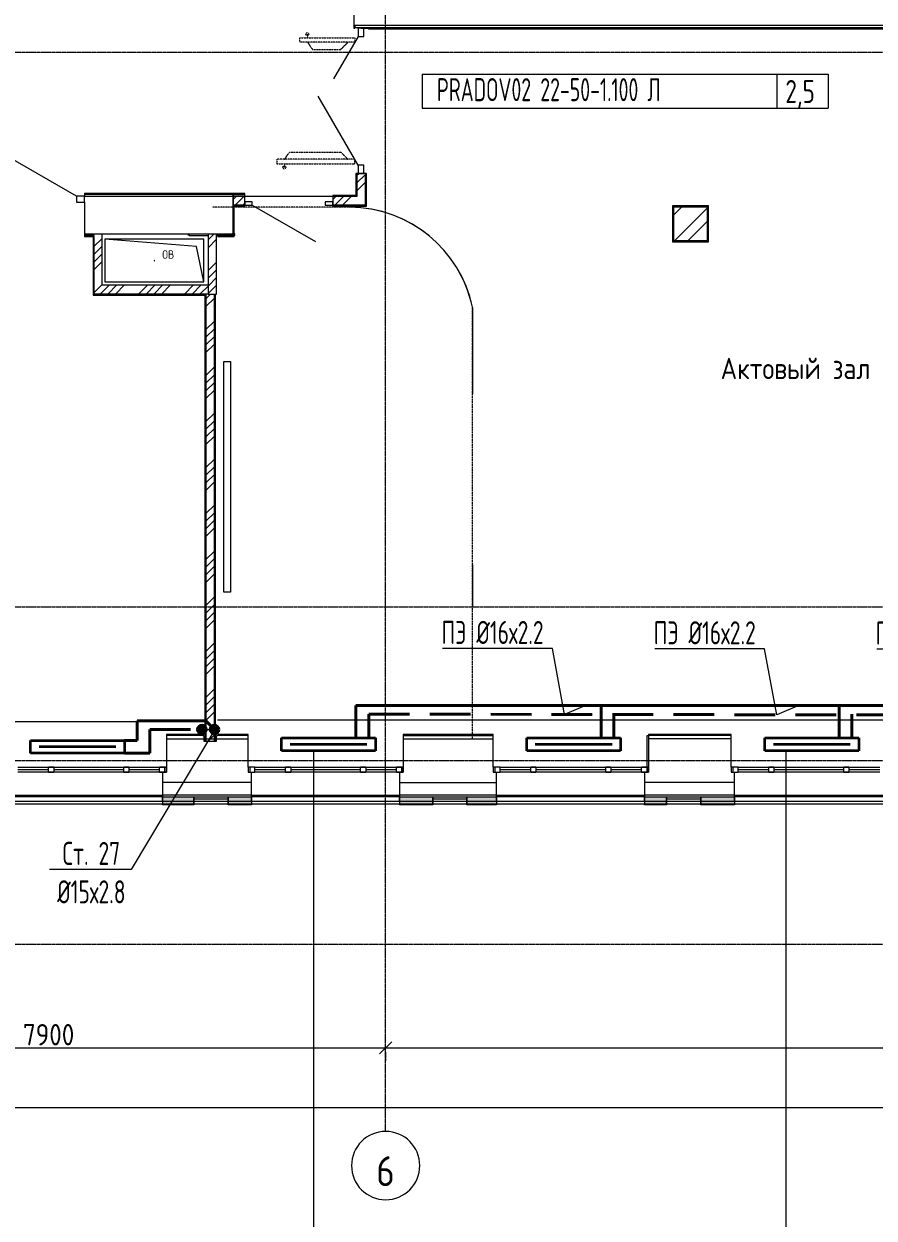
# Model space of a CAD drawing. Header units: millimetres. Extents: x -3929 to 624051, y 52832 to 514950.
# Drawn here: x 184859 to 194823, y 407004 to 420997 of the extents above; entities that cross this region are included whole.
import ezdxf
from ezdxf import colors
from ezdxf.entities.mleader import LeaderData, LeaderLine
from ezdxf.enums import TextEntityAlignment as Align
from ezdxf.math import Vec2, Vec3

# ---------------------------------------------------------------- set-up
doc = ezdxf.new("R2010")
doc.units = ezdxf.units.MM
for name, pattern in [('ADSK_Линия сетки', [25, 20, -2.5, 0, -2.5]), ('ADSK_Штриховая_ш2 п1', [3, 2, -1]), ('ADSK_Штриховая_ш3 п1_5', [4.5, 3, -1.5]), ('Hidden', [7.14375, 4.7625, -2.38125])]:
    doc.linetypes.add(name, pattern=pattern)
for name, color, linetype, lineweight in [('_ Окна', 7, 'Continuous', 9), ('Аннотация', 7, 'Continuous', 18), ('Двери', 7, 'Continuous', 9), ('Марки помещений', 7, 'Continuous', 20), ('Несущие колонны', 7, 'Continuous', 18), ('Обобщенные модели', 7, 'Continuous', 18), ('ОВ-О-Оборудование', 32, 'Continuous', 35), ('ОВ-ТЕКСТ', 7, 'Continuous', 25), ('Ограждение', 7, 'Continuous', 9), ('Окна', 7, 'Continuous', 9), ('Оси', 253, 'Continuous', 9), ('Перекрытие', 7, 'Continuous', 18), ('Размеры', 7, 'Continuous', 9), ('Стены наружные', 7, 'Continuous', 18), ('Стены несущие', 7, 'Continuous', 30), ('Стены отделка', 7, 'Continuous', 30), ('Стены перегородки', 7, 'Continuous', 30), ('Стены штриховка', 7, 'Continuous', 9)]:
    doc.layers.add(name, color=color, linetype=linetype, lineweight=lineweight)
doc.layers.add('Линии', color=7, linetype='Continuous', lineweight=9, true_color=0x00a600)
for name, color, linetype in [('ПРИБОРЫ', 3, 'Continuous'), ('статистика приборов', 252, 'Continuous'), ('стояки', 7, 'Continuous')]:
    doc.layers.add(name, color=color, linetype=linetype)
doc.layers.add('т11.1', color=1, linetype='Continuous', true_color=0xff0000)
doc.layers.add('т21.1', color=5, linetype='Continuous', true_color=0x0000ff)
doc.styles.add('GOST Common', font='GOST_Common.ttf', dxfattribs={"width": 0.9, "height": 350})
doc.styles.add('GOST Common_1', font='GOST_Common.ttf', dxfattribs={"width": 0.9, "height": 250})
doc.styles.add('GOST Common_2', font='GOST_Common.ttf', dxfattribs={"width": 0.9, "height": 250})
doc.styles.add('GOST Common_4', font='GOST_Common.ttf', dxfattribs={"width": 0.9, "height": 200})
doc.styles.add('СТИЛЬ', font='simplex.shx', dxfattribs={"width": 0.65})

# ---------------------------------------------------------------- blocks, each defined once
blk = doc.blocks.new('*U2934')
at = {"layer": 'ОВ-О-Оборудование', "color": 32, "ltscale": 0.1, "true_color": 0xcd6928}
for p, q in [((550, 75), (-550, 75)), ((-550, 75), (-550, -75)), ((-450, 0), (450, 0)), ((550, -75), (550, 75)), ((-550, -75), (550, -75))]:
    blk.add_line(p, q, dxfattribs=at)
blk = doc.blocks.new('_Oblique')
at = {"color": 0, "linetype": 'ByBlock', "lineweight": -2}
blk.add_line((-0.5, -0.5), (0.5, 0.5), dxfattribs=at)
blk = doc.blocks.new('4 этаж')
at = {"layer": 'Ограждение', "lineweight": 0, "transparency": 33554432}
for points in [[(377223, 1636), (377591, 1636), (377591, 1722), (377223, 1722), (377223, 1638)], [(377591, 1722), (377591, 1723), (377285, 1722)], [(377991, 1636), (378265, 1636), (378265, 1722), (377991, 1722), (377991, 1638)], [(380000, 1636), (380391, 1636), (380391, 1722), (380000, 1722), (380000, 1638)], [(380824, 1636), (381138, 1636), (381138, 1722), (380791, 1722), (380791, 1636)], [(382872, 1636), (383131, 1636), (383131, 1722), (382872, 1722), (382872, 1638)], [(383928, 1636), (383928, 1722), (383531, 1722), (383531, 1636), (383910, 1636)], [(380791, 1630), (381138, 1630), (381138, 1632), (380791, 1632)], [(383531, 1630), (383928, 1630), (383928, 1632), (383531, 1632)]]:
    blk.add_hatch(color=253, dxfattribs=at).paths.add_polyline_path(points)
h = blk.add_hatch(color=253, dxfattribs=at)
h.paths.add_polyline_path([(377223, 1630), (377591, 1630), (377591, 1632), (377223, 1632)])
h.paths.add_polyline_path([(377591, 1634), (377591, 1635), (377223, 1634)])
h = blk.add_hatch(color=253, dxfattribs=at)
h.paths.add_polyline_path([(377991, 1630), (378265, 1630), (378265, 1632), (377991, 1632)])
h.paths.add_polyline_path([(378265, 1634), (378265, 1635), (377991, 1634)])
h = blk.add_hatch(color=253, dxfattribs=at)
h.paths.add_polyline_path([(380000, 1630), (380391, 1630), (380391, 1632), (380000, 1632)])
h.paths.add_polyline_path([(380391, 1634), (380391, 1635), (380000, 1634)])
h = blk.add_hatch(color=253, dxfattribs=at)
h.paths.add_polyline_path([(382872, 1630), (383131, 1630), (383131, 1632), (382872, 1632)])
h.paths.add_polyline_path([(383131, 1634), (383131, 1635), (382872, 1634)])
at = {"layer": '_ Окна', "color": 253, "lineweight": 0}
for p, q in [((375888, 2043), (375528, 2043)), ((375888, 2013), (375888, 2073)), ((375888, 2073), (375948, 2073)), ((375948, 2013), (375888, 2013)), ((375948, 2073), (375948, 2013)), ((376768, 2043), (375948, 2043)), ((376768, 2013), (376768, 2073)), ((376768, 2073), (376828, 2073)), ((376828, 2013), (376768, 2013)), ((376828, 2073), (376828, 2013)), ((377188, 2043), (376828, 2043)), ((377188, 2013), (377188, 2073)), ((377188, 2073), (377268, 2073)), ((377268, 2013), (377188, 2013)), ((377248, 2073), (377248, 2013)), ((377268, 2073), (377268, 2013)), ((378305, 2073), (378225, 2073)), ((378225, 2073), (378225, 2013)), ((378225, 2013), (378305, 2013)), ((378245, 2073), (378245, 2013)), ((378305, 2013), (378305, 2073)), ((378665, 2043), (378305, 2043)), ((378665, 2013), (378665, 2073)), ((378665, 2073), (378725, 2073)), ((378725, 2013), (378665, 2013)), ((378725, 2073), (378725, 2013)), ((379545, 2043), (378725, 2043)), ((379545, 2013), (379545, 2073)), ((379545, 2073), (379605, 2073)), ((379605, 2013), (379545, 2013)), ((379605, 2073), (379605, 2013)), ((379965, 2043), (379605, 2043)), ((379965, 2013), (379965, 2073)), ((379965, 2073), (380045, 2073)), ((380045, 2013), (379965, 2013)), ((380025, 2073), (380025, 2013)), ((380045, 2073), (380045, 2013)), ((381178, 2073), (381098, 2073)), ((381098, 2073), (381098, 2013)), ((381098, 2013), (381178, 2013)), ((381118, 2073), (381118, 2013)), ((381178, 2013), (381178, 2073)), ((381538, 2043), (381178, 2043)), ((381538, 2013), (381538, 2073)), ((381538, 2073), (381598, 2073)), ((381598, 2013), (381538, 2013)), ((381598, 2073), (381598, 2013)), ((382418, 2043), (381598, 2043)), ((382418, 2013), (382418, 2073)), ((382418, 2073), (382478, 2073)), ((382478, 2013), (382418, 2013)), ((382478, 2073), (382478, 2013)), ((382838, 2043), (382478, 2043)), ((382838, 2013), (382838, 2073)), ((382838, 2073), (382918, 2073)), ((382918, 2013), (382838, 2013)), ((382898, 2073), (382898, 2013)), ((382918, 2073), (382918, 2013)), ((383968, 2073), (383888, 2073)), ((383888, 2073), (383888, 2013)), ((383888, 2013), (383968, 2013)), ((383908, 2073), (383908, 2013)), ((383968, 2013), (383968, 2073)), ((384328, 2043), (383968, 2043)), ((384328, 2013), (384328, 2073)), ((384328, 2073), (384388, 2073)), ((384388, 2013), (384328, 2013)), ((384388, 2073), (384388, 2013)), ((385208, 2043), (384388, 2043)), ((385208, 2013), (385208, 2073)), ((385208, 2073), (385268, 2073)), ((385268, 2013), (385208, 2013)), ((385268, 2073), (385268, 2013)), ((385628, 2043), (385268, 2043))]:
    blk.add_line(p, q, dxfattribs=at)
at = {"layer": 'Двери', "color": 253, "lineweight": 0}
for p, q in [((379514, 10635), (379226, 10137)), ((379584, 10730), (379514, 10730)), ((379514, 10730), (379514, 10635)), ((379514, 10635), (379584, 10635)), ((379584, 10635), (379584, 10730)), ((379514, 9125), (379046, 9934)), ((376213, 8763), (375420, 9221)), ((379584, 9125), (379514, 9125)), ((379514, 9125), (379514, 9030)), ((379584, 9030), (379584, 9125)), ((379514, 9030), (379584, 9030)), ((376213, 8763), (376213, 8693)), ((376308, 8763), (376213, 8763)), ((376213, 8693), (376308, 8693)), ((376308, 8693), (376308, 8763)), ((378274, 8698), (378187, 8698)), ((378187, 8698), (378187, 8658)), ((378274, 8658), (378274, 8698)), ((379217, 8698), (379130, 8698)), ((379130, 8698), (379130, 8658)), ((379217, 8658), (379217, 8698)), ((378187, 8658), (378274, 8658)), ((378274, 8658), (379016, 8230)), ((379130, 8658), (379217, 8658))]:
    blk.add_line(p, q, dxfattribs=at)
at = {"layer": 'Линии', "color": 253, "linetype": 'ADSK_Штриховая_ш3 п1_5', "lineweight": 0}
for p, q in [((378926, 10618), (378920, 10662)), ((378834, 10565), (378833, 10618)), ((378833, 10618), (379476, 10618)), ((379477, 10565), (378834, 10565)), ((378923, 10565), (378982, 10480)), ((379310, 10480), (379395, 10565)), ((379476, 10618), (379477, 10565)), ((378982, 10480), (379310, 10480)), ((378653, 9195), (378712, 9280)), ((378712, 9280), (379310, 9280)), ((379310, 9280), (379395, 9195)), ((378564, 9195), (378563, 9142)), ((378563, 9142), (379476, 9142)), ((379477, 9195), (378564, 9195)), ((378655, 9142), (378650, 9097)), ((379476, 9142), (379477, 9195)), ((379417, 8633), (377809, 8633)), ((380856, 2403), (380856, 7461))]:
    blk.add_line(p, q, dxfattribs=at)
at = {"layer": 'Линии', "color": 253, "lineweight": 0}
for p, q in [((377941, 6824), (378021, 6824)), ((377941, 4124), (377941, 6824)), ((378021, 6824), (378021, 4124)), ((378021, 4124), (377941, 4124))]:
    blk.add_line(p, q, dxfattribs=at)
at = {"layer": 'Линии', "color": 253, "linetype": 'ADSK_Штриховая_ш3 п1_5', "lineweight": 0}
for centre in [(378920, 10662), (378650, 9097)]:
    blk.add_circle(centre, 17, dxfattribs=at)
at = {"layer": 'Несущие колонны', "color": 253, "lineweight": 0}
for p, q in [((383211, 8638), (383611, 8638)), ((383211, 8238), (383211, 8638)), ((383611, 8638), (383211, 8638)), ((383211, 8638), (383211, 8238)), ((383611, 8238), (383611, 8638)), ((383611, 8238), (383211, 8238)), ((383211, 8238), (383611, 8238))]:
    blk.add_line(p, q, dxfattribs=at)
at = {"layer": 'Несущие колонны', "color": 253, "linetype": 'Continuous', "lineweight": 0}
for p, q in [((383211, 8541), (383308, 8638)), ((383222, 8238), (383611, 8627)), ((383379, 8238), (383611, 8470))]:
    blk.add_line(p, q, dxfattribs=at)
at = {"layer": 'Обобщенные модели', "color": 253, "lineweight": 0}
for p, q in [((376546, 8258), (376546, 7758)), ((377706, 8258), (376546, 8258)), ((377623, 8174), (376546, 8258)), ((376546, 8258), (376546, 7758)), ((377706, 8258), (376546, 8258)), ((377706, 7758), (377706, 8258)), ((377706, 7758), (377706, 8258)), ((377706, 7758), (377623, 8174)), ((376546, 7758), (377706, 7758)), ((376546, 7758), (377706, 7758))]:
    blk.add_line(p, q, dxfattribs=at)
for start, end in [(0, 180), (60, 180), (180, 0), (180, 285), (15, 30)]:
    blk.add_arc((377126, 8008), 2.5, start, end, dxfattribs=at)
at = {"layer": 'Ограждение', "color": 253, "lineweight": 0}
for p, q in [((377223, 1722), (377223, 1723)), ((377223, 1722), (377223, 1673)), ((377223, 1673), (377223, 1722)), ((377591, 1722), (377223, 1722)), ((377591, 1722), (377223, 1722)), ((377591, 1703), (377591, 1722)), ((377591, 1703), (377591, 1630)), ((377591, 1632), (377591, 1703)), ((377991, 1722), (377991, 1703)), ((378265, 1722), (377991, 1722)), ((378265, 1722), (377991, 1722)), ((377991, 1703), (377991, 1632)), ((377991, 1630), (377991, 1703)), ((378254, 1723), (378265, 1723)), ((378265, 1723), (378265, 1722)), ((378265, 1722), (378265, 1673)), ((378265, 1673), (378265, 1722)), ((380000, 1722), (380000, 1723)), ((380000, 1723), (380014, 1723)), ((380000, 1722), (380000, 1673)), ((380000, 1673), (380000, 1722)), ((380391, 1722), (380000, 1722)), ((380391, 1722), (380000, 1722)), ((380391, 1703), (380391, 1722)), ((380391, 1703), (380391, 1630)), ((380391, 1632), (380391, 1703)), ((380791, 1722), (380791, 1703)), ((381138, 1722), (380791, 1722)), ((381138, 1722), (380791, 1722)), ((380791, 1703), (380791, 1632)), ((380791, 1630), (380791, 1703)), ((381138, 1723), (381138, 1722)), ((381138, 1722), (381138, 1673)), ((381138, 1673), (381138, 1722)), ((382872, 1722), (382872, 1723)), ((382872, 1722), (382872, 1673)), ((382872, 1673), (382872, 1722)), ((383131, 1722), (382872, 1722)), ((383131, 1722), (382872, 1722)), ((383131, 1703), (383131, 1722)), ((383131, 1703), (383131, 1630)), ((383131, 1632), (383131, 1703)), ((383531, 1722), (383531, 1703)), ((383928, 1722), (383531, 1722)), ((383928, 1722), (383531, 1722)), ((383531, 1703), (383531, 1632)), ((383531, 1630), (383531, 1703)), ((383917, 1723), (383928, 1723)), ((383928, 1723), (383928, 1722)), ((383928, 1722), (383928, 1673)), ((383928, 1673), (383928, 1722)), ((377223, 1638), (377223, 1632)), ((377223, 1630), (377223, 1638)), ((377223, 1632), (377223, 1636)), ((377223, 1636), (377223, 1635)), ((377591, 1636), (377223, 1636)), ((377223, 1635), (377223, 1632)), ((377223, 1632), (377223, 1635)), ((377223, 1635), (377223, 1632)), ((377591, 1635), (377223, 1635)), ((377223, 1632), (377223, 1634)), ((377223, 1634), (377223, 1634)), ((377223, 1634), (377223, 1632)), ((377591, 1634), (377223, 1634)), ((377591, 1634), (377223, 1634)), ((377223, 1632), (377223, 1632)), ((377223, 1630), (377223, 1632)), ((377223, 1632), (377223, 1630)), ((377591, 1632), (377223, 1632)), ((377591, 1632), (377223, 1632)), ((377591, 1632), (377223, 1632)), ((377223, 1631), (377223, 1630)), ((377591, 1631), (377223, 1631)), ((377591, 1630), (377223, 1630)), ((377591, 1630), (377223, 1630)), ((377591, 1635), (377591, 1636)), ((377591, 1636), (377591, 1632)), ((377591, 1632), (377591, 1635)), ((377591, 1635), (377591, 1632)), ((377591, 1632), (377591, 1635)), ((377591, 1632), (377591, 1634)), ((377591, 1634), (377591, 1634)), ((377591, 1634), (377591, 1632)), ((377591, 1630), (377591, 1632)), ((377591, 1632), (377591, 1630)), ((377591, 1632), (377591, 1632)), ((377591, 1630), (377591, 1631)), ((377991, 1632), (377991, 1636)), ((377991, 1636), (377991, 1635)), ((378265, 1636), (377991, 1636)), ((377991, 1635), (377991, 1632)), ((377991, 1632), (377991, 1635)), ((377991, 1635), (377991, 1632)), ((378265, 1635), (377991, 1635)), ((377991, 1632), (377991, 1634)), ((377991, 1634), (377991, 1634)), ((377991, 1634), (377991, 1632)), ((378265, 1634), (377991, 1634)), ((378265, 1634), (377991, 1634)), ((377991, 1632), (377991, 1632)), ((377991, 1630), (377991, 1632)), ((377991, 1632), (377991, 1630)), ((378265, 1632), (377991, 1632)), ((378265, 1632), (377991, 1632)), ((378265, 1632), (377991, 1632)), ((377991, 1631), (377991, 1630)), ((378265, 1631), (377991, 1631)), ((378265, 1630), (377991, 1630)), ((378265, 1630), (377991, 1630)), ((378265, 1638), (378265, 1630)), ((378265, 1632), (378265, 1638)), ((378265, 1635), (378265, 1636)), ((378265, 1636), (378265, 1632)), ((378265, 1632), (378265, 1635)), ((378265, 1635), (378265, 1632)), ((378265, 1632), (378265, 1635)), ((378265, 1632), (378265, 1634)), ((378265, 1634), (378265, 1634)), ((378265, 1634), (378265, 1632)), ((378265, 1630), (378265, 1632)), ((378265, 1632), (378265, 1630)), ((378265, 1632), (378265, 1632)), ((378265, 1630), (378265, 1631)), ((380000, 1638), (380000, 1632)), ((380000, 1630), (380000, 1638)), ((380000, 1632), (380000, 1636)), ((380000, 1636), (380000, 1635)), ((380391, 1636), (380000, 1636)), ((380000, 1635), (380000, 1632)), ((380000, 1632), (380000, 1635)), ((380000, 1635), (380000, 1632)), ((380391, 1635), (380000, 1635)), ((380000, 1632), (380000, 1634)), ((380000, 1634), (380000, 1634)), ((380000, 1634), (380000, 1632)), ((380391, 1634), (380000, 1634)), ((380391, 1634), (380000, 1634)), ((380000, 1632), (380000, 1632)), ((380000, 1630), (380000, 1632)), ((380000, 1632), (380000, 1630)), ((380391, 1632), (380000, 1632)), ((380391, 1632), (380000, 1632)), ((380391, 1632), (380000, 1632)), ((380000, 1631), (380000, 1630)), ((380391, 1631), (380000, 1631)), ((380391, 1630), (380000, 1630)), ((380391, 1630), (380000, 1630)), ((380391, 1635), (380391, 1636)), ((380391, 1636), (380391, 1632)), ((380391, 1632), (380391, 1635)), ((380391, 1635), (380391, 1632)), ((380391, 1632), (380391, 1635)), ((380391, 1632), (380391, 1634)), ((380391, 1634), (380391, 1634)), ((380391, 1634), (380391, 1632)), ((380391, 1630), (380391, 1632)), ((380391, 1632), (380391, 1630)), ((380391, 1632), (380391, 1632)), ((380391, 1630), (380391, 1631)), ((380791, 1632), (380791, 1636)), ((380791, 1636), (380791, 1635)), ((381138, 1636), (380791, 1636)), ((380791, 1635), (380791, 1632)), ((380791, 1632), (380791, 1635)), ((380791, 1635), (380791, 1632)), ((381138, 1635), (380791, 1635)), ((380791, 1632), (380791, 1634)), ((380791, 1634), (380791, 1634)), ((380791, 1634), (380791, 1632)), ((381138, 1634), (380791, 1634)), ((381138, 1634), (380791, 1634)), ((380791, 1632), (380791, 1632)), ((380791, 1630), (380791, 1632)), ((380791, 1632), (380791, 1630)), ((381138, 1632), (380791, 1632)), ((381138, 1632), (380791, 1632)), ((381138, 1632), (380791, 1632)), ((380791, 1631), (380791, 1630)), ((381138, 1631), (380791, 1631)), ((381138, 1630), (380791, 1630)), ((381138, 1630), (380791, 1630)), ((381138, 1638), (381138, 1630)), ((381138, 1632), (381138, 1638)), ((381138, 1635), (381138, 1636)), ((381138, 1636), (381138, 1632)), ((381138, 1632), (381138, 1635)), ((381138, 1635), (381138, 1632)), ((381138, 1632), (381138, 1635)), ((381138, 1632), (381138, 1634)), ((381138, 1634), (381138, 1634)), ((381138, 1634), (381138, 1632)), ((381138, 1630), (381138, 1632)), ((381138, 1632), (381138, 1630)), ((381138, 1632), (381138, 1632)), ((381138, 1630), (381138, 1631)), ((382872, 1638), (382872, 1632)), ((382872, 1630), (382872, 1638)), ((382872, 1632), (382872, 1636)), ((382872, 1636), (382872, 1635)), ((383131, 1636), (382872, 1636)), ((382872, 1635), (382872, 1632)), ((382872, 1632), (382872, 1635)), ((382872, 1635), (382872, 1632)), ((383131, 1635), (382872, 1635)), ((382872, 1632), (382872, 1634)), ((382872, 1634), (382872, 1634)), ((382872, 1634), (382872, 1632)), ((383131, 1634), (382872, 1634)), ((383131, 1634), (382872, 1634)), ((382872, 1632), (382872, 1632)), ((382872, 1630), (382872, 1632)), ((382872, 1632), (382872, 1630)), ((383131, 1632), (382872, 1632)), ((383131, 1632), (382872, 1632)), ((383131, 1632), (382872, 1632)), ((382872, 1631), (382872, 1630)), ((383131, 1631), (382872, 1631)), ((383131, 1630), (382872, 1630)), ((383131, 1630), (382872, 1630)), ((383131, 1635), (383131, 1636)), ((383131, 1636), (383131, 1632)), ((383131, 1632), (383131, 1635)), ((383131, 1635), (383131, 1632)), ((383131, 1632), (383131, 1635)), ((383131, 1632), (383131, 1634)), ((383131, 1634), (383131, 1634)), ((383131, 1634), (383131, 1632)), ((383131, 1630), (383131, 1632)), ((383131, 1632), (383131, 1630)), ((383131, 1632), (383131, 1632)), ((383131, 1630), (383131, 1631)), ((383531, 1632), (383531, 1636)), ((383531, 1636), (383531, 1635)), ((383928, 1636), (383531, 1636)), ((383531, 1635), (383531, 1632)), ((383531, 1632), (383531, 1635)), ((383531, 1635), (383531, 1632)), ((383928, 1635), (383531, 1635)), ((383531, 1632), (383531, 1634)), ((383531, 1634), (383531, 1634)), ((383531, 1634), (383531, 1632)), ((383928, 1634), (383531, 1634)), ((383928, 1634), (383531, 1634)), ((383531, 1632), (383531, 1632)), ((383531, 1630), (383531, 1632)), ((383531, 1632), (383531, 1630)), ((383928, 1632), (383531, 1632)), ((383928, 1632), (383531, 1632)), ((383928, 1632), (383531, 1632)), ((383531, 1631), (383531, 1630)), ((383928, 1631), (383531, 1631)), ((383928, 1630), (383531, 1630)), ((383928, 1630), (383531, 1630)), ((383928, 1638), (383928, 1630)), ((383928, 1632), (383928, 1638)), ((383928, 1635), (383928, 1636)), ((383928, 1636), (383928, 1632)), ((383928, 1632), (383928, 1635)), ((383928, 1635), (383928, 1632)), ((383928, 1632), (383928, 1635)), ((383928, 1632), (383928, 1634)), ((383928, 1634), (383928, 1634)), ((383928, 1634), (383928, 1632)), ((383928, 1630), (383928, 1632)), ((383928, 1632), (383928, 1630)), ((383928, 1632), (383928, 1632)), ((383928, 1630), (383928, 1631))]:
    blk.add_line(p, q, dxfattribs=at)
at = {"layer": 'Окна', "color": 253, "lineweight": 0}
for p, q in [((375528, 2073), (375888, 2073)), ((375888, 2013), (375528, 2013)), ((375948, 2073), (375888, 2073)), ((375888, 2013), (375948, 2013)), ((375948, 2073), (376768, 2073)), ((376768, 2013), (375948, 2013)), ((376828, 2073), (376768, 2073)), ((376768, 2013), (376828, 2013)), ((376828, 2073), (377188, 2073)), ((377188, 2013), (376828, 2013)), ((377268, 2073), (377188, 2073)), ((377188, 2013), (377268, 2013)), ((377268, 2013), (377268, 2073)), ((378305, 2073), (378225, 2073)), ((378225, 2073), (378225, 2013)), ((378225, 2013), (378305, 2013)), ((378305, 2073), (378665, 2073)), ((378665, 2013), (378305, 2013)), ((378725, 2073), (378665, 2073)), ((378665, 2013), (378725, 2013)), ((378725, 2073), (379545, 2073)), ((379545, 2013), (378725, 2013)), ((379605, 2073), (379545, 2073)), ((379545, 2013), (379605, 2013)), ((379605, 2073), (379965, 2073)), ((379965, 2013), (379605, 2013)), ((380045, 2073), (379965, 2073)), ((379965, 2013), (380045, 2013)), ((380045, 2013), (380045, 2073)), ((381178, 2073), (381098, 2073)), ((381098, 2073), (381098, 2013)), ((381098, 2013), (381178, 2013)), ((381178, 2073), (381538, 2073)), ((381538, 2013), (381178, 2013)), ((381598, 2073), (381538, 2073)), ((381538, 2013), (381598, 2013)), ((381598, 2073), (382418, 2073)), ((382418, 2013), (381598, 2013)), ((382478, 2073), (382418, 2073)), ((382418, 2013), (382478, 2013)), ((382478, 2073), (382838, 2073)), ((382838, 2013), (382478, 2013)), ((382918, 2073), (382838, 2073)), ((382838, 2013), (382918, 2013)), ((382918, 2013), (382918, 2073)), ((383968, 2073), (383888, 2073)), ((383888, 2073), (383888, 2013)), ((383888, 2013), (383968, 2013)), ((383968, 2073), (384328, 2073)), ((384328, 2013), (383968, 2013)), ((384388, 2073), (384328, 2073)), ((384328, 2013), (384388, 2013)), ((384388, 2073), (385208, 2073)), ((385208, 2013), (384388, 2013)), ((385268, 2073), (385208, 2073)), ((385208, 2013), (385268, 2013)), ((385268, 2073), (385628, 2073)), ((385628, 2013), (385268, 2013))]:
    blk.add_line(p, q, dxfattribs=at)
at = {"layer": 'Оси', "color": 253, "linetype": 'ADSK_Линия сетки', "lineweight": 0}
for p, q in [((379838, -2196), (379838, 46378)), ((351674, 10450), (417904, 10450)), ((351674, 3950), (417904, 3950)), ((351674, 2150), (417793, 2150)), ((351674, 0), (417793, 0))]:
    blk.add_line(p, q, dxfattribs=at)
at = {"layer": 'Оси', "color": 253, "lineweight": 0}
for start, end in [(0, 180), (180, 0)]:
    blk.add_arc((379838, -2596), 400, start, end, dxfattribs=at)
at = {"layer": 'Перекрытие', "color": 253, "lineweight": 0}
for p, q in [((378049, 8763), (378052, 8763)), ((378187, 8763), (379217, 8763)), ((380856, 7460), (380856, 6443)), ((380856, 4443), (380856, 3943)), ((377694, 2603), (369415, 2603)), ((394729, 2623), (377868, 2623)), ((382903, 2073), (382903, 2443)), ((382903, 2443), (382918, 2443))]:
    blk.add_line(p, q, dxfattribs=at)
for centre, radius, start, end in [((379406, 7151), 1483, 12.0775, 89.5559), ((379407, 7151), 1482, 50.2374, 81.0149), ((379406, 7151), 1482, 12.0539, 32.3145)]:
    blk.add_arc(centre, radius, start, end, dxfattribs=at)
at = {"layer": 'Размеры', "color": 253, "lineweight": 0}
for p, q in [((371788, -1217), (379988, -1217)), ((379688, -1217), (392488, -1217)), ((379838, -1267), (379838, -1367)), ((379838, -1267), (379838, -1367)), ((355138, -1917), (417288, -1917))]:
    blk.add_line(p, q, dxfattribs=at)
at = {"layer": 'Стены наружные', "color": 253, "lineweight": 0}
for p, q in [((375488, 1743), (377223, 1743)), ((377223, 1723), (375488, 1723)), ((378254, 1723), (378265, 1723)), ((378265, 1743), (380000, 1743)), ((380000, 1723), (378265, 1723)), ((380000, 1723), (380014, 1723)), ((381138, 1743), (382873, 1743)), ((382873, 1723), (381138, 1723)), ((383917, 1723), (383928, 1723)), ((383928, 1743), (385663, 1743)), ((385663, 1723), (383928, 1723)), ((369657, 1673), (400858, 1673)), ((377991, 1638), (374823, 1638)), ((377223, 1673), (377223, 1638)), ((385991, 1638), (377991, 1638)), ((378265, 1673), (378265, 1638)), ((380000, 1673), (380000, 1638)), ((381138, 1673), (381138, 1638)), ((382872, 1673), (382872, 1638)), ((383928, 1673), (383928, 1638))]:
    blk.add_line(p, q, dxfattribs=at)
at = {"layer": 'Стены несущие', "color": 253, "lineweight": 0}
for p, q in [((376308, 8763), (378049, 8763)), ((376308, 8693), (376308, 8323)), ((378049, 8323), (378049, 8763)), ((376308, 8323), (378049, 8323)), ((376416, 8323), (376416, 7618)), ((376516, 7718), (376516, 8323)), ((377756, 8323), (377756, 7613)), ((377856, 7613), (377856, 8323)), ((377756, 7718), (376516, 7718)), ((376416, 7618), (377756, 7618)), ((377756, 7613), (377856, 7613)), ((377268, 2403), (377268, 2073)), ((377268, 2403), (377856, 2403)), ((377856, 2403), (378225, 2403)), ((378225, 2073), (378225, 2403)), ((380045, 2403), (380045, 2073)), ((380045, 2403), (381098, 2403)), ((381098, 2073), (381098, 2403)), ((382918, 2403), (382918, 2073)), ((383888, 2403), (382918, 2403)), ((383888, 2073), (383888, 2403)), ((377223, 2013), (377223, 1893)), ((378265, 1893), (378265, 2013)), ((380000, 2013), (380000, 1893)), ((381138, 1893), (381138, 2013)), ((382873, 2013), (382873, 1893)), ((383928, 1893), (383928, 2013)), ((378265, 1893), (377223, 1893)), ((380000, 1893), (381138, 1893)), ((383928, 1893), (382873, 1893))]:
    blk.add_line(p, q, dxfattribs=at)
at = {"layer": 'Стены отделка', "color": 253, "lineweight": 0}
for p, q in [((379464, 10766), (379464, 10730)), ((379464, 10730), (379476, 10730)), ((393692, 10736), (379476, 10736)), ((379546, 10730), (379638, 10730)), ((379638, 10730), (379638, 10724)), ((379638, 10724), (393612, 10724)), ((379613, 9030), (379489, 9030)), ((379489, 9030), (379489, 8770)), ((379501, 9030), (379501, 8758)), ((379601, 8658), (379601, 9030)), ((379613, 8646), (379613, 9030)), ((376308, 8795), (376308, 8763)), ((378187, 8795), (376308, 8795)), ((378049, 8763), (378049, 8783)), ((378049, 8783), (378052, 8783)), ((378052, 8783), (378052, 8658)), ((378187, 8646), (378187, 8795)), ((379217, 8770), (379217, 8646)), ((379489, 8770), (379217, 8770)), ((378052, 8658), (378187, 8658)), ((378061, 8293), (378061, 8646)), ((378061, 8646), (378187, 8646)), ((379217, 8646), (379613, 8646)), ((383199, 8648), (383199, 8228)), ((383621, 8650), (383201, 8650)), ((383211, 8638), (383611, 8638)), ((383211, 8238), (383211, 8638)), ((383611, 8638), (383611, 8238)), ((383623, 8228), (383623, 8648)), ((376308, 8323), (376308, 8291)), ((376308, 8291), (376410, 8291)), ((376410, 8291), (376410, 7603)), ((376422, 8303), (376412, 8303)), ((376422, 7613), (376422, 8303)), ((377529, 8303), (377529, 8323)), ((377537, 8323), (377537, 8303)), ((377537, 8303), (377756, 8303)), ((378069, 8303), (377856, 8303)), ((377868, 8291), (378059, 8291)), ((378069, 8323), (378049, 8323)), ((378049, 8323), (378049, 8303)), ((378069, 8303), (378069, 8323)), ((383201, 8226), (383621, 8226)), ((383611, 8238), (383211, 8238)), ((376412, 7601), (377719, 7601)), ((377756, 7613), (376422, 7613)), ((377719, 7601), (377719, 2378)), ((377731, 7618), (377731, 2378)), ((377831, 2378), (377831, 7613)), ((377843, 2378), (377843, 7613)), ((377268, 2455), (377268, 2403)), ((377694, 2455), (377268, 2455)), ((377696, 2443), (377706, 2443)), ((377706, 2403), (377706, 2378)), ((377856, 2443), (377866, 2443)), ((377856, 2378), (377856, 2403)), ((378225, 2455), (377868, 2455)), ((378225, 2403), (378225, 2455)), ((380045, 2455), (380045, 2403)), ((381098, 2455), (380045, 2455)), ((381092, 2443), (381098, 2443)), ((381098, 2403), (381098, 2455)), ((382918, 2455), (382918, 2403)), ((383888, 2455), (382918, 2455)), ((383888, 2403), (383888, 2455)), ((377706, 2378), (377856, 2378)), ((377223, 1893), (377223, 1723)), ((378265, 1893), (378265, 1893)), ((378265, 1723), (378265, 1893)), ((380000, 1893), (380000, 1723)), ((381138, 1723), (381138, 1893)), ((382873, 1893), (382873, 1723)), ((383928, 1893), (383928, 1893)), ((383928, 1723), (383928, 1893)), ((378265, 1743), (377223, 1743)), ((377223, 1723), (378265, 1723)), ((377591, 1723), (377591, 1703)), ((377591, 1703), (377991, 1703)), ((377991, 1703), (377991, 1723)), ((381138, 1743), (380000, 1743)), ((380000, 1723), (381138, 1723)), ((380391, 1723), (380391, 1703)), ((380391, 1703), (380791, 1703)), ((380791, 1703), (380791, 1723)), ((383928, 1743), (382873, 1743)), ((382873, 1723), (383928, 1723)), ((383131, 1723), (383131, 1703)), ((383131, 1703), (383531, 1703)), ((383531, 1703), (383531, 1723))]:
    blk.add_line(p, q, dxfattribs=at)
at = {"layer": 'Стены перегородки', "color": 253, "lineweight": 0}
for p, q in [((379464, 10886), (379464, 10766)), ((379464, 10766), (393774, 10766))]:
    blk.add_line(p, q, dxfattribs=at)
at = {"layer": 'Стены штриховка', "color": 253, "lineweight": 0}
for p, q in [((379466, 10766), (379466, 10730)), ((379476, 10766), (379476, 10730)), ((379501, 10736), (379501, 10730)), ((379601, 10736), (379601, 10730)), ((379626, 10730), (379626, 10736)), ((379638, 10726), (393612, 10726)), ((379491, 9030), (379491, 8768)), ((379501, 9030), (379501, 8758)), ((379601, 9030), (379601, 8658)), ((379611, 8648), (379611, 9030)), ((378187, 8793), (376308, 8793)), ((378049, 8783), (376308, 8783)), ((378052, 8783), (378187, 8783)), ((378187, 8758), (378052, 8758)), ((379491, 8768), (379217, 8768)), ((379501, 8758), (379217, 8758)), ((378187, 8658), (378052, 8658)), ((378059, 8291), (378059, 8648)), ((378059, 8648), (378187, 8648)), ((379601, 8658), (379217, 8658)), ((379217, 8648), (379611, 8648)), ((383201, 8650), (383199, 8650)), ((383199, 8650), (383199, 8648)), ((383623, 8648), (383199, 8648)), ((383201, 8650), (383201, 8226)), ((383621, 8226), (383621, 8650)), ((383623, 8650), (383621, 8650)), ((383623, 8648), (383623, 8650)), ((376412, 8303), (376308, 8303)), ((376308, 8293), (376412, 8293)), ((376412, 8293), (376412, 7601)), ((377866, 8293), (378061, 8293)), ((378059, 8291), (378061, 8291)), ((378061, 8291), (378061, 8293)), ((383199, 8228), (383623, 8228)), ((383199, 8228), (383199, 8226)), ((383199, 8226), (383201, 8226)), ((383621, 8226), (383623, 8226)), ((383623, 8226), (383623, 8228)), ((376410, 7603), (377721, 7603)), ((376410, 7603), (376410, 7601)), ((376410, 7601), (376412, 7601)), ((377721, 7603), (377721, 2378)), ((377731, 7613), (377731, 2378)), ((377831, 7613), (377831, 2378)), ((377841, 2378), (377841, 7613)), ((377696, 2453), (377268, 2453)), ((377696, 2443), (377268, 2443)), ((377706, 2443), (377706, 2403)), ((377856, 2403), (377856, 2443)), ((378225, 2453), (377866, 2453)), ((378225, 2443), (377866, 2443)), ((381098, 2453), (380045, 2453)), ((380045, 2443), (381092, 2443)), ((383888, 2453), (382918, 2453)), ((383888, 2443), (382918, 2443))]:
    blk.add_line(p, q, dxfattribs=at)
at = {"layer": 'Стены штриховка', "color": 253, "linetype": 'Continuous', "lineweight": 0}
for p, q in [((379501, 9007), (379524, 9030)), ((379501, 8917), (379601, 9017)), ((379501, 8827), (379601, 8927)), ((378052, 8725), (378085, 8758)), ((378075, 8658), (378175, 8758)), ((378165, 8658), (378187, 8681)), ((379217, 8723), (379253, 8758)), ((379242, 8658), (379342, 8758)), ((379332, 8658), (379432, 8758)), ((376416, 8167), (376516, 8267)), ((377756, 8249), (377830, 8323)), ((377756, 8159), (377856, 8259)), ((376416, 8077), (376516, 8177)), ((376416, 7987), (376516, 8087)), ((376416, 7897), (376516, 7997)), ((377756, 7890), (377856, 7990)), ((377756, 7800), (377856, 7900)), ((376416, 7628), (376506, 7718)), ((376496, 7618), (376596, 7718)), ((376506, 7718), (376516, 7728)), ((376585, 7618), (376685, 7718)), ((376675, 7618), (376775, 7718)), ((376945, 7618), (377045, 7718)), ((377034, 7618), (377134, 7718)), ((377124, 7618), (377224, 7718)), ((377214, 7618), (377314, 7718)), ((377483, 7618), (377583, 7718)), ((377573, 7618), (377673, 7718)), ((377663, 7618), (377756, 7710)), ((377756, 7710), (377856, 7810)), ((377756, 7621), (377856, 7721)), ((377731, 7559), (377785, 7613)), ((377731, 7469), (377831, 7569)), ((377753, 7618), (377756, 7621)), ((377731, 7199), (377831, 7299)), ((377731, 7110), (377831, 7210)), ((377731, 7020), (377831, 7120)), ((377731, 6930), (377831, 7030)), ((377731, 6661), (377831, 6761)), ((377731, 6571), (377831, 6671)), ((377731, 6481), (377831, 6581)), ((377731, 6391), (377831, 6491)), ((377731, 6122), (377831, 6222)), ((377731, 6032), (377831, 6132)), ((377731, 5942), (377831, 6042)), ((377731, 5852), (377831, 5952)), ((377731, 5583), (377831, 5683)), ((377731, 5493), (377831, 5593)), ((377731, 5403), (377831, 5503)), ((377731, 5314), (377831, 5414)), ((377731, 5044), (377831, 5144)), ((377731, 4954), (377831, 5054)), ((377731, 4865), (377831, 4965)), ((377731, 4775), (377831, 4875)), ((377731, 4505), (377831, 4605)), ((377731, 4416), (377831, 4516)), ((377731, 4326), (377831, 4426)), ((377731, 4236), (377831, 4336)), ((377731, 3967), (377831, 4067)), ((377731, 3877), (377831, 3977)), ((377731, 3787), (377831, 3887)), ((377731, 3697), (377831, 3797)), ((377731, 3428), (377831, 3528)), ((377731, 3338), (377831, 3438)), ((377731, 3248), (377831, 3348)), ((377731, 3158), (377831, 3258)), ((377731, 2889), (377831, 2989)), ((377731, 2799), (377831, 2899)), ((377731, 2709), (377831, 2809)), ((377731, 2619), (377831, 2719)), ((377759, 2378), (377831, 2450))]:
    blk.add_line(p, q, dxfattribs=at)
at = {"layer": 'Размеры', "color": 253, "lineweight": 0, "xscale": 141.4, "yscale": 141.4, "zscale": 141.4}
blk.add_blockref('_Oblique', (379838, -1217), dxfattribs=at)
at = {"layer": 'Размеры', "color": 253, "lineweight": 0, "xscale": 141.4, "yscale": 141.4, "zscale": 141.4, "rotation": 180}
blk.add_blockref('_Oblique', (379838, -1217), dxfattribs=at)
at = {"layer": 'Аннотация', "color": 253, "lineweight": 0, "style": 'GOST Common_4', "width": 0.9}
blk.add_text('ОВ', height=100, dxfattribs=at).set_placement((377220, 8029))
at = {"layer": 'Марки помещений', "color": 253, "lineweight": 0, "style": 'GOST Common_2', "width": 0.9}
blk.add_text('Актовый зал ', height=250, dxfattribs=at).set_placement((383764, 6619))
at = {"layer": 'Оси', "color": 253, "lineweight": 0, "style": 'GOST Common', "width": 0.9}
blk.add_text('6', height=350, dxfattribs=at).set_placement((379727, -2836))
at = {"layer": 'Размеры', "color": 253, "lineweight": 0, "insert": (375888, -1062), "char_height": 250, "width": 756.84, "attachment_point": 5, "style": 'GOST Common_1'}
blk.add_mtext('\\A1;7900', dxfattribs=at)

msp = doc.modelspace()

# ---------------------------------------------------------------- hatches: boundary and pattern name
at = {"layer": 'т11.1', "lineweight": 40}
h = msp.add_hatch(color=256, dxfattribs=at)
h.dxf.hatch_style = 1
h.paths.add_polyline_path([(187144.267, 412728.665, 1), (187044.267, 412728.665, 1)])
at = {"layer": 'т21.1', "linetype": 'ADSK_Штриховая_ш2 п1', "lineweight": 40, "ltscale": 50}
h = msp.add_hatch(color=256, dxfattribs=at)
h.dxf.hatch_style = 1
h.paths.add_polyline_path([(186994.267, 412728.665, 1), (186894.267, 412728.665, 1)])

# ---------------------------------------------------------------- linework, layer by layer
at = {"layer": 'ПРИБОРЫ', "color": 7, "lineweight": 15}
for p, q in [((189525.473, 420409.005), (194285.094, 420409.005)), ((189525.473, 420409.005), (194285.094, 420409.005)), ((189525.473, 420409.005), (189525.473, 420009.005)), ((193685.094, 420409.005), (193685.094, 420009.005)), ((194285.094, 420409.005), (194285.094, 420009.005)), ((189525.473, 420009.005), (194285.094, 420009.005))]:
    msp.add_line(p, q, dxfattribs=at)
at = {"layer": 'стояки', "color": 7, "lineweight": 15}
for points in [[(188251.982, 412480.005), (188251.982, 406044.376)], [(193789.142, 412480.005), (193789.142, 406044.376)]]:
    msp.add_lwpolyline(points, dxfattribs=at)
at = {"layer": 'т11.1', "color": 233, "lineweight": 40}
for p, q in [((188751.234, 412630.005), (188751.234, 413009.662)), ((188751.234, 413009.662), (207860.194, 413009.662)), ((191623.663, 412630.005), (191623.663, 413009.662)), ((194413.794, 412630.005), (194413.794, 413009.662))]:
    msp.add_line(p, q, dxfattribs=at)
at = {"layer": 'т11.1', "lineweight": 40}
for p, q in [((186186.525, 412600.005), (186186.525, 412829.662)), ((186186.525, 412829.662), (186993.27, 412829.662)), ((187094.267, 412728.665), (186993.27, 412829.662)), ((186036.525, 412600.005), (186186.525, 412600.005))]:
    msp.add_line(p, q, dxfattribs=at)
msp.add_circle((187094.267, 412728.665), 50, dxfattribs=at)
at = {"layer": 'т21.1', "color": 165, "linetype": 'Hidden', "lineweight": 40, "ltscale": 100, "true_color": 0x5e67af}
for p, q in [((188901.234, 412630.005), (188901.234, 412909.662)), ((188901.234, 412909.662), (207710.194, 412878.789)), ((191773.663, 412630.005), (191773.663, 412909.662)), ((194563.794, 412630.005), (194563.794, 412909.662))]:
    msp.add_line(p, q, dxfattribs=at)
at = {"layer": 'т21.1', "linetype": 'Hidden', "lineweight": 40, "ltscale": 100}
for p, q in [((186336.525, 412450.005), (186336.525, 412729.662)), ((186336.525, 412729.662), (186944.267, 412728.665)), ((186036.525, 412450.005), (186336.525, 412450.005))]:
    msp.add_line(p, q, dxfattribs=at)
at = {"layer": 'т21.1', "lineweight": 40, "ltscale": 50}
msp.add_circle((186944.267, 412728.665), 50, dxfattribs=at)

# ---------------------------------------------------------------- block references
at = {"layer": 'ОВ-О-Оборудование', "ltscale": 10, "xscale": -1}
for p in [(188429.96, 412555.005), (191302.389, 412555.005), (194092.52, 412555.005), (185486.525, 412525.005)]:
    msp.add_blockref('*U2934', p, dxfattribs=at)
at = {"layer": 'стояки', "color": 5, "lineweight": 40}
msp.add_blockref('4 этаж', (-190738.98, 410215.433), dxfattribs=at)

# ---------------------------------------------------------------- texts
at = {"layer": 'статистика приборов', "color": 7, "style": 'СТИЛЬ', "width": 0.6}
msp.add_text('PRADOV02 22-50-1.100 Л      ', height=270, dxfattribs=at).set_placement((189700.085, 420090.858))
at = {"layer": 'статистика приборов', "color": 7, "style": 'СТИЛЬ', "width": 0.7}
msp.add_text('2,5', height=270, dxfattribs=at).set_placement((193956.16, 420069.456), align=Align.CENTER)

# ---------------------------------------------------------------- leaders
at = {"layer": 'ОВ-ТЕКСТ', "color": 7}
ml = msp.add_multileader_mtext('Standard', dxfattribs=at)
ml.set_content('\\A1;ПЭ %%C16х2.2', color=7, style='СТИЛЬ')
ml.set_leader_properties(color=7, lineweight=18)
ml.build(insert=Vec2(0, 0))
ml.multileader.update_dxf_attribs({"text_left_attachment_type": 6, "text_right_attachment_type": 6, "dogleg_length": 0.36, "arrow_head_size": 0.126})
ctx = ml.context
ctx.base_point, ctx.char_height, ctx.arrow_head_size, ctx.landing_gap_size, ctx.plane_origin = Vec3(189649.187, 413677.309), 270, 0.126, 0.063, Vec3(191533.377, 412889.499)
ctx.left_attachment, ctx.right_attachment, ctx.text_align_type = 6, 6, 1
notes = []
notes.append((ctx, [(1, (1, 1, 0), (191053.565, 413677.309), (-1, 0), 0.252, [(1, [(191462.209, 413018.281), (191195.859, 412905.896)], 0, [])])]))
ctx.mtext.insert, ctx.mtext.width, ctx.mtext.alignment, ctx.mtext.flow_direction = Vec3(190351.25, 414001.309), 1912.62067, 2, 5
ml = msp.add_multileader_mtext('Standard', dxfattribs=at)
ml.set_content('\\A1;ПЭ %%C16х2.2', color=7, style='СТИЛЬ')
ml.set_leader_properties(color=7, lineweight=18)
ml.build(insert=Vec2(0, 0))
ml.multileader.update_dxf_attribs({"text_left_attachment_type": 6, "text_right_attachment_type": 6, "dogleg_length": 0.36, "arrow_head_size": 0.126})
ctx = ml.context
ctx.base_point, ctx.char_height, ctx.arrow_head_size, ctx.landing_gap_size, ctx.plane_origin = Vec3(192135.517, 413673.228), 270, 0.126, 0.063, Vec3(194019.707, 412885.418)
ctx.left_attachment, ctx.right_attachment, ctx.text_align_type = 6, 6, 1
notes.append((ctx, [(1, (1, 1, 0), (193539.895, 413673.228), (-1, 0), 0.252, [(1, [(193948.539, 413014.2), (193682.189, 412901.815)], 0, [])])]))
ctx.mtext.insert, ctx.mtext.width, ctx.mtext.alignment, ctx.mtext.flow_direction = Vec3(192837.58, 413997.228), 1912.62067, 2, 5
ml = msp.add_multileader_mtext('Standard', dxfattribs=at)
ml.set_content('\\A1;ПЭ %%C16х2.2', color=7, style='СТИЛЬ')
ml.set_leader_properties(color=7, lineweight=18)
ml.build(insert=Vec2(0, 0))
ml.multileader.update_dxf_attribs({"text_left_attachment_type": 6, "text_right_attachment_type": 6, "dogleg_length": 0.36, "arrow_head_size": 0.126})
ctx = ml.context
ctx.base_point, ctx.char_height, ctx.arrow_head_size, ctx.landing_gap_size, ctx.plane_origin = Vec3(194736.879, 413668.958), 270, 0.126, 0.063, Vec3(196621.069, 412881.148)
ctx.left_attachment, ctx.right_attachment, ctx.text_align_type = 6, 6, 1
notes.append((ctx, [(1, (1, 1, 0), (196141.257, 413668.958), (-1, 0), 0.252, [(1, [(196549.901, 413009.93), (196283.551, 412897.545)], 0, [])])]))
ctx.mtext.insert, ctx.mtext.width, ctx.mtext.alignment, ctx.mtext.flow_direction = Vec3(195438.942, 413992.958), 1912.62067, 2, 5
ml = msp.add_multileader_mtext('Standard', dxfattribs=at)
ml.set_content('\\A1;Ст. 27^J%%C15х2.8 ', color=7, style='СТИЛЬ')
ml.set_leader_properties(color=7, lineweight=18)
ml.build(insert=Vec2(0, 0))
ml.multileader.update_dxf_attribs({"text_left_attachment_type": 6, "text_right_attachment_type": 6, "dogleg_length": 0.36, "arrow_head_size": 0.126})
ctx = ml.context
ctx.base_point, ctx.char_height, ctx.arrow_head_size, ctx.landing_gap_size, ctx.plane_origin = Vec3(185182.068, 411088.366), 270, 0.126, 0.063, Vec3(191802.981, 406982.279)
ctx.left_attachment, ctx.right_attachment, ctx.text_align_type = 6, 6, 1
notes.append((ctx, [(1, (1, 1, 0), (186118.446, 411088.366), (-1, 0), 0.252, [(0, [(186946.267, 412728.665), (187096.267, 412728.665)], 0, [])])]))
ctx.mtext.insert, ctx.mtext.width, ctx.mtext.alignment, ctx.mtext.flow_direction = Vec3(185650.131, 411412.366), 1404.14984, 2, 5
for ctx, leaders in notes:
    for number, flags, end, landing, length, lines in leaders:
        leader = LeaderData()
        leader.index, (leader.has_last_leader_line, leader.has_dogleg_vector, leader.attachment_direction) = number, flags
        leader.last_leader_point, leader.dogleg_vector, leader.dogleg_length = Vec3(end), Vec3(landing), length
        for number, points, colour, breaks in lines:
            line = LeaderLine()
            line.index, line.vertices, line.color, line.breaks = number, Vec3.list(points), colors.encode_raw_color(colour), breaks
            leader.lines.append(line)
        ctx.leaders.append(leader)

doc.saveas('drawing.dxf')
